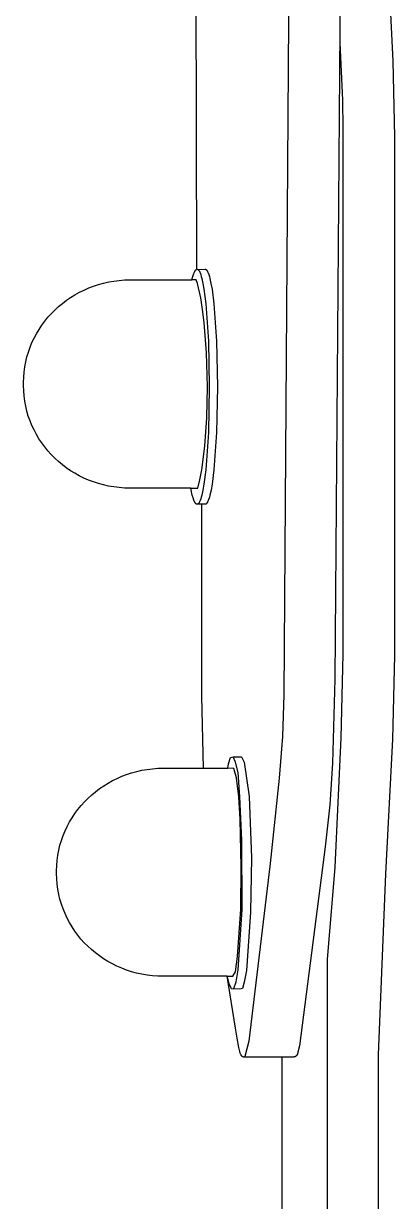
# Model space of a CAD drawing. Header units: millimetres. Extents: x -2168 to 1806, y -1792 to 1649.
# Drawn here: x -1166 to -1123.1, y 204.4 to 340.5 of the extents above; entities that cross this region are included whole.
import ezdxf

# ---------------------------------------------------------------- set-up
doc = ezdxf.new("R2010")
doc.units = ezdxf.units.MM
doc.layers.add('DIKOM_ОБЪЕКТ', color=7, linetype='Continuous')

msp = doc.modelspace()

# ---------------------------------------------------------------- linework, layer by layer
at = {"layer": 'DIKOM_ОБЪЕКТ'}
for points in [[(-1135.1, 379.93, -64.43), (-1135.91, 262.94, -64.43), (-1136.06, 258.11, -64.43), (-1136.45, 253.3, -64.43), (-1137.49, 243.44, -64.43), (-1139.93, 222.94, -64.43), (-1140.41, 221.17, -64.43)], [(-1129.11, 379.93, -64.43), (-1129.99, 264.76, -64.43), (-1130.26, 255.06, -64.43), (-1130.59, 250.22, -64.43), (-1131.11, 245.39, -64.43), (-1134.08, 222.38, -64.43), (-1134.3, 221.49, -64.43), (-1134.31, 221.48, -64.43), (-1134.31, 221.48, -64.43), (-1134.31, 221.48, -64.43), (-1134.31, 221.48, -64.43), (-1134.31, 221.48, -64.43), (-1134.31, 221.48, -64.43), (-1134.31, 221.48, -64.43), (-1134.31, 221.48, -64.43), (-1134.31, 221.48, -64.43), (-1134.31, 221.48, -64.43), (-1134.31, 221.48, -64.43), (-1134.31, 221.48, -64.43), (-1134.31, 221.48, -64.43), (-1134.31, 221.48, -64.43), (-1134.31, 221.48, -64.43), (-1134.31, 221.48, -64.43), (-1134.31, 221.48, -64.43), (-1134.31, 221.48, -64.43), (-1134.31, 221.48, -64.43), (-1134.31, 221.48, -64.43), (-1134.31, 221.48, -64.43), (-1134.31, 221.48, -64.43), (-1134.31, 221.48, -64.43), (-1134.31, 221.48, -64.43), (-1134.31, 221.48, -64.43), (-1134.31, 221.48, -64.43), (-1134.31, 221.48, -64.43), (-1134.31, 221.47, -64.43), (-1134.31, 221.47, -64.43), (-1134.31, 221.47, -64.43), (-1134.31, 221.47, -64.43), (-1134.31, 221.47, -64.43), (-1134.31, 221.47, -64.43), (-1134.31, 221.47, -64.43), (-1134.31, 221.47, -64.43), (-1134.31, 221.47, -64.43), (-1134.31, 221.47, -64.43), (-1134.31, 221.47, -64.43), (-1134.31, 221.47, -64.43), (-1134.31, 221.47, -64.43), (-1134.31, 221.47, -64.43), (-1134.31, 221.47, -64.43), (-1134.31, 221.47, -64.43), (-1134.31, 221.47, -64.43), (-1134.31, 221.47, -64.43), (-1134.31, 221.47, -64.43), (-1134.31, 221.47, -64.43), (-1134.31, 221.47, -64.43), (-1134.31, 221.47, -64.43), (-1134.31, 221.47, -64.43), (-1134.31, 221.47, -64.43), (-1134.31, 221.47, -64.43), (-1134.31, 221.47, -64.43), (-1134.31, 221.47, -64.43), (-1134.31, 221.47, -64.43), (-1134.31, 221.46, -64.43), (-1134.31, 221.46, -64.43), (-1134.31, 221.46, -64.43), (-1134.31, 221.46, -64.43), (-1134.31, 221.46, -64.43), (-1134.31, 221.46, -64.43), (-1134.31, 221.46, -64.43), (-1134.31, 221.46, -64.43), (-1134.31, 221.46, -64.43), (-1134.31, 221.46, -64.43), (-1134.31, 221.46, -64.43), (-1134.31, 221.46, -64.43), (-1134.31, 221.46, -64.43), (-1134.31, 221.46, -64.43), (-1134.31, 221.46, -64.43), (-1134.31, 221.46, -64.43), (-1134.31, 221.46, -64.43), (-1134.31, 221.46, -64.43), (-1134.31, 221.46, -64.43), (-1134.31, 221.46, -64.43), (-1134.31, 221.46, -64.43), (-1134.31, 221.46, -64.43), (-1134.31, 221.46, -64.43), (-1134.31, 221.46, -64.43), (-1134.31, 221.46, -64.43), (-1134.31, 221.46, -64.43), (-1134.32, 221.45, -64.43), (-1134.32, 221.45, -64.43), (-1134.32, 221.45, -64.43), (-1134.32, 221.45, -64.43), (-1134.32, 221.45, -64.43), (-1134.32, 221.44, -64.43), (-1134.32, 221.44, -64.43), (-1134.32, 221.44, -64.43), (-1134.32, 221.44, -64.43), (-1134.32, 221.44, -64.43), (-1134.32, 221.44, -64.43), (-1134.32, 221.44, -64.43), (-1134.32, 221.44, -64.43), (-1134.32, 221.44, -64.43), (-1134.32, 221.44, -64.43), (-1134.32, 221.44, -64.43), (-1134.32, 221.44, -64.43), (-1134.32, 221.44, -64.43), (-1134.32, 221.44, -64.43), (-1134.32, 221.44, -64.43), (-1134.32, 221.44, -64.43), (-1134.32, 221.44, -64.43), (-1134.32, 221.44, -64.43), (-1134.32, 221.44, -64.43), (-1134.32, 221.44, -64.43), (-1134.32, 221.44, -64.43), (-1134.32, 221.44, -64.43), (-1134.32, 221.44, -64.43), (-1134.32, 221.44, -64.43), (-1134.32, 221.44, -64.43), (-1134.32, 221.44, -64.43), (-1134.32, 221.44, -64.43), (-1134.32, 221.44, -64.43), (-1134.32, 221.44, -64.43), (-1134.32, 221.43, -64.43), (-1134.32, 221.43, -64.43), (-1134.32, 221.43, -64.43), (-1134.32, 221.43, -64.43), (-1134.32, 221.43, -64.43), (-1134.32, 221.43, -64.43), (-1134.32, 221.43, -64.43), (-1134.32, 221.43, -64.43), (-1134.32, 221.43, -64.43), (-1134.32, 221.43, -64.43), (-1134.32, 221.43, -64.43), (-1134.32, 221.43, -64.43), (-1134.32, 221.43, -64.43), (-1134.32, 221.43, -64.43), (-1134.32, 221.43, -64.43), (-1134.32, 221.43, -64.43), (-1134.32, 221.43, -64.43), (-1134.32, 221.43, -64.43), (-1134.32, 221.43, -64.43), (-1134.32, 221.43, -64.43), (-1134.32, 221.43, -64.43), (-1134.32, 221.43, -64.43), (-1134.32, 221.43, -64.43), (-1134.32, 221.43, -64.43), (-1134.32, 221.43, -64.43), (-1134.32, 221.43, -64.43), (-1134.32, 221.43, -64.43), (-1134.32, 221.43, -64.43), (-1134.32, 221.43, -64.43), (-1134.32, 221.43, -64.43), (-1134.33, 221.42, -64.43), (-1134.33, 221.4, -64.43), (-1134.34, 221.38, -64.43), (-1134.35, 221.36, -64.43), (-1134.36, 221.34, -64.43), (-1134.38, 221.33, -64.43), (-1134.39, 221.31, -64.43), (-1134.4, 221.29, -64.43), (-1134.42, 221.27, -64.43), (-1134.43, 221.26, -64.43), (-1134.45, 221.24, -64.43), (-1134.46, 221.23, -64.43), (-1134.48, 221.21, -64.43), (-1134.5, 221.2, -64.43), (-1134.52, 221.18, -64.43), (-1134.54, 221.17, -64.43), (-1134.55, 221.16, -64.43), (-1134.57, 221.15, -64.43), (-1134.59, 221.14, -64.43), (-1134.61, 221.13, -64.43), (-1134.64, 221.12, -64.43), (-1134.66, 221.11, -64.43), (-1134.68, 221.11, -64.43), (-1134.7, 221.1, -64.43), (-1134.72, 221.09, -64.43), (-1134.75, 221.09, -64.43), (-1134.77, 221.09, -64.43), (-1134.79, 221.08, -64.43), (-1134.81, 221.08, -64.43), (-1134.84, 221.08, -64.43), (-1136.08, 221.08, -64.43)], [(-1129.13, 376.59, -64.43), (-1127.62, 376.59, -64.43), (-1127.41, 375.58, -64.43), (-1127.1, 373.94, -64.43), (-1126.86, 372.3, -64.43), (-1124.39, 351.95, -64.43), (-1123.94, 347.6, -64.43), (-1123.66, 343.24, -64.43), (-1123.32, 336.12, -64.43), (-1123.12, 327.38, -64.43), (-1123.12, 267.48, -64.43), (-1123.36, 257.83, -64.43), (-1124.15, 242.24, -64.43), (-1124.99, 221.35, -64.43), (-1124.99, -347.48, -64.43)], [(-1146.04, 344.4, -64.43), (-1145.98, 312.07, -64.43), (-1144.98, 312.1, -64.43), (-1144.97, 312.1, -64.43), (-1144.97, 312.1, -64.43), (-1144.97, 312.1, -64.43), (-1144.97, 312.1, -64.43), (-1144.97, 312.1, -64.43), (-1144.97, 312.1, -64.43), (-1144.97, 312.1, -64.43), (-1144.96, 312.1, -64.43), (-1144.96, 312.1, -64.43), (-1144.96, 312.1, -64.43), (-1144.96, 312.1, -64.43), (-1144.96, 312.1, -64.43), (-1144.96, 312.1, -64.43), (-1144.96, 312.1, -64.43), (-1144.96, 312.1, -64.43), (-1144.96, 312.1, -64.43), (-1144.95, 312.1, -64.43), (-1144.95, 312.1, -64.43), (-1144.95, 312.1, -64.43), (-1144.95, 312.1, -64.43), (-1144.95, 312.1, -64.43), (-1144.95, 312.09, -64.43), (-1144.95, 312.09, -64.43), (-1144.95, 312.09, -64.43), (-1144.95, 312.09, -64.43), (-1144.94, 312.09, -64.43), (-1144.94, 312.09, -64.43), (-1144.94, 312.09, -64.43), (-1144.94, 312.09, -64.43), (-1144.93, 312.09, -64.43), (-1144.93, 312.09, -64.43), (-1144.93, 312.09, -64.43), (-1144.93, 312.09, -64.43), (-1144.93, 312.09, -64.43), (-1144.93, 312.09, -64.43), (-1144.93, 312.09, -64.43), (-1144.93, 312.09, -64.43), (-1144.93, 312.09, -64.43), (-1144.92, 312.09, -64.43), (-1144.92, 312.09, -64.43), (-1144.92, 312.09, -64.43), (-1144.92, 312.09, -64.43), (-1144.92, 312.09, -64.43), (-1144.92, 312.09, -64.43), (-1144.92, 312.08, -64.43), (-1144.92, 312.08, -64.43), (-1144.92, 312.08, -64.43), (-1144.91, 312.08, -64.43), (-1144.91, 312.08, -64.43), (-1144.91, 312.08, -64.43), (-1144.91, 312.08, -64.43), (-1144.91, 312.08, -64.43), (-1144.91, 312.08, -64.43), (-1144.91, 312.08, -64.43), (-1144.91, 312.08, -64.43), (-1144.91, 312.08, -64.43), (-1144.9, 312.08, -64.43), (-1144.9, 312.08, -64.43), (-1144.9, 312.08, -64.43), (-1144.9, 312.08, -64.43), (-1144.9, 312.08, -64.43), (-1144.9, 312.08, -64.43), (-1144.9, 312.07, -64.43), (-1144.9, 312.07, -64.43), (-1144.9, 312.07, -64.43), (-1144.89, 312.07, -64.43), (-1144.89, 312.07, -64.43), (-1144.89, 312.07, -64.43), (-1144.89, 312.07, -64.43), (-1144.89, 312.07, -64.43), (-1144.89, 312.07, -64.43), (-1144.89, 312.07, -64.43), (-1144.89, 312.07, -64.43), (-1144.89, 312.07, -64.43), (-1144.88, 312.07, -64.43), (-1144.88, 312.07, -64.43), (-1144.88, 312.07, -64.43), (-1144.88, 312.07, -64.43), (-1144.88, 312.06, -64.43), (-1144.88, 312.06, -64.43), (-1144.88, 312.06, -64.43), (-1144.88, 312.06, -64.43), (-1144.88, 312.06, -64.43), (-1144.87, 312.06, -64.43), (-1144.87, 312.06, -64.43), (-1144.87, 312.06, -64.43), (-1144.87, 312.06, -64.43), (-1144.87, 312.06, -64.43), (-1144.87, 312.06, -64.43), (-1144.86, 312.05, -64.43), (-1144.85, 312.04, -64.43), (-1144.84, 312.03, -64.43), (-1144.84, 312.03, -64.43), (-1144.83, 312.03, -64.43), (-1144.83, 312.02, -64.43), (-1144.83, 312.02, -64.43), (-1144.83, 312.02, -64.43), (-1144.83, 312.02, -64.43), (-1144.83, 312.02, -64.43), (-1144.82, 312.01, -64.43), (-1144.8, 311.99, -64.43), (-1144.78, 311.97, -64.43), (-1144.77, 311.94, -64.43), (-1144.75, 311.92, -64.43), (-1144.73, 311.89, -64.43), (-1144.7, 311.82, -64.43), (-1144.66, 311.75, -64.43), (-1144.63, 311.67, -64.43), (-1144.56, 311.49, -64.43), (-1144.49, 311.27, -64.43), (-1144.43, 311.03, -64.43), (-1144.31, 310.46, -64.43), (-1144.19, 309.78, -64.43), (-1143.98, 308.12, -64.43), (-1143.67, 303.8, -64.43), (-1143.56, 298.52, -64.43), (-1143.67, 293.24, -64.43), (-1143.98, 288.92, -64.43), (-1144.19, 287.27, -64.43), (-1144.3, 286.59, -64.43), (-1144.43, 286.01, -64.43), (-1144.49, 285.77, -64.43), (-1144.56, 285.56, -64.43), (-1144.63, 285.37, -64.43), (-1144.66, 285.29, -64.43), (-1144.7, 285.22, -64.43), (-1144.73, 285.16, -64.43), (-1144.77, 285.1, -64.43), (-1144.78, 285.08, -64.43), (-1144.8, 285.05, -64.43), (-1144.82, 285.04, -64.43), (-1144.83, 285.03, -64.43), (-1144.84, 285.02, -64.43), (-1144.85, 285, -64.43), (-1144.86, 284.99, -64.43), (-1144.87, 284.99, -64.43), (-1144.88, 284.98, -64.43), (-1144.89, 284.97, -64.43), (-1144.9, 284.97, -64.43), (-1144.91, 284.96, -64.43), (-1144.92, 284.96, -64.43), (-1144.93, 284.96, -64.43), (-1144.94, 284.95, -64.43), (-1144.95, 284.95, -64.43), (-1144.95, 284.95, -64.43), (-1144.95, 284.95, -64.43), (-1144.95, 284.95, -64.43), (-1144.95, 284.95, -64.43), (-1144.95, 284.95, -64.43), (-1144.96, 284.95, -64.43), (-1144.96, 284.95, -64.43), (-1144.97, 284.95, -64.43), (-1144.98, 284.95, -64.43), (-1144.98, 284.95, -64.43), (-1145.92, 284.95, -64.43)], [(-1129.43, 338.25, -64.43), (-1129.26, 334.96, -64.43), (-1129.11, 331.65, -64.43), (-1129.09, 328.33, -64.43), (-1129.09, 267.64, -64.43), (-1129.31, 257.98, -64.43), (-1130, 243.01, -64.43), (-1130.87, 232.36, -64.43), (-1130.87, -352.65, -64.43)], [(-1146.63, 286.81, -64.43), (-1145.82, 286.81, -64.43), (-1145.59, 287.79, -64.43), (-1145.37, 288.93, -64.43), (-1145.03, 291.68, -64.43), (-1144.8, 294.92, -64.43), (-1144.72, 298.52, -64.43), (-1144.82, 302.46, -64.43), (-1145.09, 305.95, -64.43), (-1145.28, 307.46, -64.43), (-1145.5, 308.81, -64.43), (-1145.75, 309.95, -64.43), (-1145.88, 310.44, -64.43), (-1146.03, 310.87, -64.43), (-1146.51, 310.87, -64.43)], [(-1136.08, 198.07, -64.43), (-1136.08, 221.08, -64.43), (-1140.47, 221.08, -64.43), (-1140.48, 221.08, -64.43), (-1140.5, 221.08, -64.43), (-1140.52, 221.08, -64.43), (-1140.54, 221.08, -64.43), (-1140.54, 221.09, -64.43), (-1140.54, 221.09, -64.43), (-1140.55, 221.09, -64.43), (-1140.55, 221.09, -64.43), (-1140.55, 221.09, -64.43), (-1140.55, 221.09, -64.43), (-1140.55, 221.09, -64.43), (-1140.55, 221.09, -64.43), (-1140.55, 221.09, -64.43), (-1140.55, 221.09, -64.43), (-1140.55, 221.09, -64.43), (-1140.55, 221.09, -64.43), (-1140.55, 221.09, -64.43), (-1140.55, 221.09, -64.43), (-1140.55, 221.09, -64.43), (-1140.55, 221.09, -64.43), (-1140.55, 221.09, -64.43), (-1140.56, 221.09, -64.43), (-1140.57, 221.09, -64.43), (-1140.58, 221.1, -64.43), (-1140.58, 221.1, -64.43), (-1140.58, 221.1, -64.43), (-1140.59, 221.1, -64.43), (-1140.59, 221.1, -64.43), (-1140.59, 221.1, -64.43), (-1140.59, 221.1, -64.43), (-1140.59, 221.1, -64.43), (-1140.59, 221.1, -64.43), (-1140.59, 221.1, -64.43), (-1140.59, 221.1, -64.43), (-1140.59, 221.1, -64.43), (-1140.59, 221.1, -64.43), (-1140.59, 221.1, -64.43), (-1140.59, 221.1, -64.43), (-1140.59, 221.1, -64.43), (-1140.59, 221.1, -64.43), (-1140.59, 221.1, -64.43), (-1140.59, 221.1, -64.43), (-1140.59, 221.1, -64.43), (-1140.59, 221.1, -64.43), (-1140.59, 221.1, -64.43), (-1140.59, 221.1, -64.43), (-1140.59, 221.1, -64.43), (-1140.6, 221.1, -64.43), (-1140.6, 221.1, -64.43), (-1140.6, 221.1, -64.43), (-1140.6, 221.1, -64.43), (-1140.6, 221.1, -64.43), (-1140.6, 221.1, -64.43), (-1140.6, 221.1, -64.43), (-1140.6, 221.1, -64.43), (-1140.6, 221.1, -64.43), (-1140.61, 221.1, -64.43), (-1140.61, 221.1, -64.43), (-1140.61, 221.1, -64.43), (-1140.61, 221.1, -64.43), (-1140.61, 221.1, -64.43), (-1140.61, 221.1, -64.43), (-1140.61, 221.1, -64.43), (-1140.61, 221.1, -64.43), (-1140.61, 221.1, -64.43), (-1140.61, 221.1, -64.43), (-1140.61, 221.1, -64.43), (-1140.61, 221.1, -64.43), (-1140.61, 221.1, -64.43), (-1140.61, 221.11, -64.43), (-1140.61, 221.11, -64.43), (-1140.61, 221.11, -64.43), (-1140.61, 221.11, -64.43), (-1140.61, 221.11, -64.43), (-1140.61, 221.11, -64.43), (-1140.62, 221.11, -64.43), (-1140.62, 221.11, -64.43), (-1140.62, 221.11, -64.43), (-1140.62, 221.11, -64.43), (-1140.62, 221.11, -64.43), (-1140.62, 221.11, -64.43), (-1140.62, 221.11, -64.43), (-1140.62, 221.11, -64.43), (-1140.62, 221.11, -64.43), (-1140.62, 221.11, -64.43), (-1140.62, 221.11, -64.43), (-1140.62, 221.11, -64.43), (-1140.62, 221.11, -64.43), (-1140.62, 221.11, -64.43), (-1140.62, 221.11, -64.43), (-1140.62, 221.11, -64.43), (-1140.62, 221.11, -64.43), (-1140.62, 221.11, -64.43), (-1140.62, 221.11, -64.43), (-1140.62, 221.11, -64.43), (-1140.62, 221.11, -64.43), (-1140.62, 221.11, -64.43), (-1140.63, 221.11, -64.43), (-1140.63, 221.11, -64.43), (-1140.63, 221.11, -64.43), (-1140.63, 221.11, -64.43), (-1140.63, 221.11, -64.43), (-1140.63, 221.11, -64.43), (-1140.63, 221.11, -64.43), (-1140.63, 221.11, -64.43), (-1140.63, 221.12, -64.43), (-1140.64, 221.12, -64.43), (-1140.64, 221.12, -64.43), (-1140.64, 221.12, -64.43), (-1140.64, 221.12, -64.43), (-1140.64, 221.12, -64.43), (-1140.64, 221.12, -64.43), (-1140.64, 221.12, -64.43), (-1140.64, 221.12, -64.43), (-1140.64, 221.12, -64.43), (-1140.64, 221.12, -64.43), (-1140.64, 221.12, -64.43), (-1140.64, 221.12, -64.43), (-1140.64, 221.12, -64.43), (-1140.64, 221.12, -64.43), (-1140.64, 221.12, -64.43), (-1140.64, 221.12, -64.43), (-1140.64, 221.12, -64.43), (-1140.64, 221.12, -64.43), (-1140.64, 221.12, -64.43), (-1140.64, 221.12, -64.43), (-1140.64, 221.12, -64.43), (-1140.64, 221.12, -64.43), (-1140.64, 221.12, -64.43), (-1140.64, 221.12, -64.43), (-1140.65, 221.12, -64.43), (-1140.65, 221.12, -64.43), (-1140.65, 221.12, -64.43), (-1140.65, 221.12, -64.43), (-1140.65, 221.12, -64.43), (-1140.65, 221.12, -64.43), (-1140.65, 221.12, -64.43), (-1140.65, 221.12, -64.43), (-1140.65, 221.12, -64.43), (-1140.65, 221.12, -64.43), (-1140.65, 221.12, -64.43), (-1140.65, 221.12, -64.43), (-1140.65, 221.12, -64.43), (-1140.65, 221.12, -64.43), (-1140.65, 221.12, -64.43), (-1140.65, 221.12, -64.43), (-1140.65, 221.12, -64.43), (-1140.65, 221.12, -64.43), (-1140.65, 221.12, -64.43), (-1140.65, 221.13, -64.43), (-1140.65, 221.13, -64.43), (-1140.65, 221.13, -64.43), (-1140.65, 221.13, -64.43), (-1140.66, 221.13, -64.43), (-1140.66, 221.13, -64.43), (-1140.66, 221.13, -64.43), (-1140.66, 221.13, -64.43), (-1140.66, 221.13, -64.43), (-1140.66, 221.13, -64.43), (-1140.66, 221.13, -64.43), (-1140.66, 221.13, -64.43), (-1140.66, 221.13, -64.43), (-1140.66, 221.13, -64.43), (-1140.66, 221.13, -64.43), (-1140.66, 221.13, -64.43), (-1140.66, 221.13, -64.43), (-1140.66, 221.13, -64.43), (-1140.66, 221.13, -64.43), (-1140.66, 221.13, -64.43), (-1140.66, 221.13, -64.43), (-1140.66, 221.13, -64.43), (-1140.66, 221.13, -64.43), (-1140.66, 221.13, -64.43), (-1140.66, 221.13, -64.43), (-1140.66, 221.13, -64.43), (-1140.66, 221.13, -64.43), (-1140.66, 221.13, -64.43), (-1140.66, 221.13, -64.43), (-1140.67, 221.13, -64.43), (-1140.67, 221.13, -64.43), (-1140.67, 221.13, -64.43), (-1140.67, 221.13, -64.43), (-1140.67, 221.13, -64.43), (-1140.67, 221.13, -64.43), (-1140.67, 221.13, -64.43), (-1140.67, 221.13, -64.43), (-1140.67, 221.13, -64.43), (-1140.67, 221.13, -64.43), (-1140.67, 221.13, -64.43), (-1140.67, 221.13, -64.43), (-1140.67, 221.13, -64.43), (-1140.67, 221.13, -64.43), (-1140.67, 221.13, -64.43), (-1140.67, 221.13, -64.43), (-1140.67, 221.14, -64.43), (-1140.67, 221.14, -64.43), (-1140.67, 221.14, -64.43), (-1140.67, 221.14, -64.43), (-1140.67, 221.14, -64.43), (-1140.67, 221.14, -64.43), (-1140.67, 221.14, -64.43), (-1140.67, 221.14, -64.43), (-1140.68, 221.14, -64.43), (-1140.68, 221.14, -64.43), (-1140.68, 221.14, -64.43), (-1140.68, 221.14, -64.43), (-1140.68, 221.14, -64.43), (-1140.68, 221.14, -64.43), (-1140.68, 221.14, -64.43), (-1140.68, 221.14, -64.43), (-1140.68, 221.14, -64.43), (-1140.68, 221.14, -64.43), (-1140.68, 221.14, -64.43), (-1140.68, 221.14, -64.43), (-1140.68, 221.14, -64.43), (-1140.68, 221.14, -64.43), (-1140.68, 221.14, -64.43), (-1140.68, 221.14, -64.43), (-1140.69, 221.15, -64.43), (-1140.69, 221.15, -64.43), (-1140.69, 221.15, -64.43), (-1140.69, 221.15, -64.43), (-1140.69, 221.15, -64.43), (-1140.69, 221.15, -64.43), (-1140.7, 221.15, -64.43), (-1140.7, 221.15, -64.43), (-1140.7, 221.15, -64.43), (-1140.7, 221.15, -64.43), (-1140.7, 221.15, -64.43), (-1140.7, 221.15, -64.43), (-1140.7, 221.15, -64.43), (-1140.7, 221.15, -64.43), (-1140.7, 221.15, -64.43), (-1140.7, 221.16, -64.43), (-1140.7, 221.16, -64.43), (-1140.7, 221.16, -64.43), (-1140.7, 221.16, -64.43), (-1140.7, 221.16, -64.43), (-1140.7, 221.16, -64.43), (-1140.7, 221.16, -64.43), (-1140.7, 221.16, -64.43), (-1140.7, 221.16, -64.43), (-1140.7, 221.16, -64.43), (-1140.7, 221.16, -64.43), (-1140.7, 221.16, -64.43), (-1140.7, 221.16, -64.43), (-1140.7, 221.16, -64.43), (-1140.7, 221.16, -64.43), (-1140.7, 221.16, -64.43), (-1140.7, 221.16, -64.43), (-1140.71, 221.16, -64.43), (-1140.71, 221.17, -64.43), (-1140.71, 221.17, -64.43), (-1140.71, 221.17, -64.43), (-1140.71, 221.17, -64.43), (-1140.71, 221.17, -64.43), (-1140.71, 221.17, -64.43), (-1140.71, 221.17, -64.43), (-1140.71, 221.17, -64.43), (-1140.71, 221.17, -64.43), (-1140.71, 221.17, -64.43), (-1140.71, 221.17, -64.43), (-1140.71, 221.17, -64.43), (-1140.72, 221.17, -64.43), (-1140.72, 221.17, -64.43), (-1140.72, 221.17, -64.43), (-1140.72, 221.17, -64.43), (-1140.72, 221.17, -64.43), (-1140.73, 221.18, -64.43), (-1140.75, 221.2, -64.43), (-1140.75, 221.2, -64.43), (-1140.75, 221.2, -64.43), (-1140.75, 221.21, -64.43), (-1140.75, 221.21, -64.43), (-1140.75, 221.21, -64.43), (-1140.75, 221.21, -64.43), (-1140.75, 221.21, -64.43), (-1140.75, 221.21, -64.43), (-1140.75, 221.21, -64.43), (-1140.75, 221.21, -64.43), (-1140.75, 221.21, -64.43), (-1140.75, 221.21, -64.43), (-1140.75, 221.21, -64.43), (-1140.75, 221.21, -64.43), (-1140.75, 221.21, -64.43), (-1140.76, 221.21, -64.43), (-1140.76, 221.21, -64.43), (-1140.76, 221.21, -64.43), (-1140.76, 221.21, -64.43), (-1140.76, 221.21, -64.43), (-1140.76, 221.21, -64.43), (-1140.76, 221.21, -64.43), (-1140.76, 221.21, -64.43), (-1140.76, 221.21, -64.43), (-1140.76, 221.21, -64.43), (-1140.76, 221.21, -64.43), (-1140.76, 221.21, -64.43), (-1140.76, 221.22, -64.43), (-1140.76, 221.22, -64.43), (-1140.76, 221.22, -64.43), (-1140.76, 221.22, -64.43), (-1140.76, 221.22, -64.43), (-1140.76, 221.22, -64.43), (-1140.76, 221.22, -64.43), (-1140.76, 221.22, -64.43), (-1140.76, 221.22, -64.43), (-1140.76, 221.22, -64.43), (-1140.76, 221.22, -64.43), (-1140.76, 221.22, -64.43), (-1140.76, 221.22, -64.43), (-1140.76, 221.22, -64.43), (-1140.76, 221.22, -64.43), (-1140.76, 221.22, -64.43), (-1140.76, 221.22, -64.43), (-1140.76, 221.22, -64.43), (-1140.76, 221.22, -64.43), (-1140.76, 221.22, -64.43), (-1140.77, 221.22, -64.43), (-1140.77, 221.22, -64.43), (-1140.77, 221.22, -64.43), (-1140.77, 221.22, -64.43), (-1140.77, 221.23, -64.43), (-1140.77, 221.23, -64.43), (-1140.77, 221.23, -64.43), (-1140.77, 221.23, -64.43), (-1140.77, 221.23, -64.43), (-1140.77, 221.23, -64.43), (-1140.77, 221.23, -64.43), (-1140.77, 221.23, -64.43), (-1140.77, 221.23, -64.43), (-1140.77, 221.23, -64.43), (-1140.77, 221.23, -64.43), (-1140.77, 221.23, -64.43), (-1140.77, 221.23, -64.43), (-1140.79, 221.26, -64.43), (-1140.81, 221.29, -64.43), (-1140.83, 221.32, -64.43), (-1140.84, 221.35, -64.43), (-1140.86, 221.39, -64.43), (-1140.89, 221.46, -64.43), (-1140.92, 221.55, -64.43), (-1140.97, 221.74, -64.43), (-1141.09, 222.18, -64.43), (-1141.3, 223.29, -64.43), (-1141.48, 224.42, -64.43), (-1142.43, 230.42, -64.43), (-1149.82, 230.42, -64.43), (-1150.46, 230.43, -64.43), (-1151.08, 230.48, -64.43), (-1151.7, 230.56, -64.43), (-1152.31, 230.66, -64.43), (-1152.9, 230.79, -64.43), (-1153.49, 230.95, -64.43), (-1154.06, 231.14, -64.43), (-1154.62, 231.35, -64.43), (-1155.17, 231.59, -64.43), (-1155.7, 231.85, -64.43), (-1156.21, 232.13, -64.43), (-1156.71, 232.44, -64.43), (-1157.19, 232.77, -64.43), (-1157.66, 233.13, -64.43), (-1158.11, 233.5, -64.43), (-1158.53, 233.89, -64.43), (-1158.94, 234.3, -64.43), (-1159.33, 234.73, -64.43), (-1159.69, 235.18, -64.43), (-1160.04, 235.65, -64.43), (-1160.36, 236.13, -64.43), (-1160.65, 236.62, -64.43), (-1160.92, 237.14, -64.43), (-1161.17, 237.66, -64.43), (-1161.39, 238.2, -64.43), (-1161.58, 238.75, -64.43), (-1161.75, 239.32, -64.43), (-1161.89, 239.89, -64.43), (-1162, 240.47, -64.43), (-1162.07, 241.07, -64.43), (-1162.12, 241.67, -64.43), (-1162.14, 242.28, -64.43), (-1162.14, 242.6, -64.43), (-1162.12, 243.21, -64.43), (-1162.07, 243.81, -64.43), (-1161.99, 244.4, -64.43), (-1161.89, 244.99, -64.43), (-1161.75, 245.56, -64.43), (-1161.58, 246.12, -64.43), (-1161.39, 246.67, -64.43), (-1161.17, 247.21, -64.43), (-1160.92, 247.74, -64.43), (-1160.65, 248.25, -64.43), (-1160.35, 248.74, -64.43), (-1160.03, 249.23, -64.43), (-1159.68, 249.69, -64.43), (-1159.32, 250.14, -64.43), (-1158.93, 250.57, -64.43), (-1158.52, 250.98, -64.43), (-1158.09, 251.38, -64.43), (-1157.65, 251.75, -64.43), (-1157.18, 252.1, -64.43), (-1156.7, 252.43, -64.43), (-1156.2, 252.74, -64.43), (-1155.68, 253.03, -64.43), (-1155.15, 253.29, -64.43), (-1154.61, 253.53, -64.43), (-1154.05, 253.74, -64.43), (-1153.48, 253.93, -64.43), (-1152.89, 254.09, -64.43), (-1152.3, 254.22, -64.43), (-1151.69, 254.33, -64.43), (-1151.08, 254.4, -64.43), (-1150.45, 254.45, -64.43), (-1149.82, 254.47, -64.43), (-1145.16, 254.47, -64.43), (-1145.38, 262.79, -64.43), (-1145.38, 284.95, -64.43)], [(-1145.16, 254.47, -64.43), (-1142.36, 254.47, -64.43), (-1142.27, 254.95, -64.43), (-1142.06, 255.7, -64.43), (-1141.76, 255.77, -64.43), (-1140.77, 255.76, -64.43), (-1140.47, 255.14, -64.43), (-1139.88, 251.18, -64.43), (-1139.62, 244.11, -64.43), (-1139.74, 237.83, -64.43), (-1140.19, 231.08, -64.43), (-1140.47, 229.74, -64.43), (-1140.68, 229.02, -64.43), (-1140.97, 228.93, -64.43), (-1141.93, 228.96, -64.43), (-1142.22, 229.57, -64.43), (-1142.43, 230.42, -64.43), (-1141.8, 230.42, -64.43), (-1141.49, 230.94, -64.43), (-1141.25, 232.69, -64.43), (-1140.88, 238.16, -64.43), (-1140.81, 243.07, -64.43), (-1140.95, 248.58, -64.43), (-1141.11, 251.17, -64.43), (-1141.37, 253.36, -64.43), (-1141.67, 254.43, -64.43), (-1142.36, 254.47, -64.43)], [(-1141.93, 228.96, -64.43), (-1141.68, 229.03, -64.43), (-1141.41, 229.8, -64.43), (-1141.16, 231.18, -64.43), (-1140.7, 238.14, -64.43), (-1140.76, 246.14, -64.43), (-1140.98, 251.15, -64.43), (-1141.15, 253.98, -64.43), (-1141.47, 255.17, -64.43), (-1141.76, 255.77, -64.43)]]:
    msp.add_polyline3d(points, dxfattribs=at)
msp.add_polyline3d([(-1146.51, 310.87, -64.43), (-1146.44, 311.15, -64.43), (-1146.37, 311.39, -64.43), (-1146.3, 311.6, -64.43), (-1146.26, 311.7, -64.43), (-1146.22, 311.78, -64.43), (-1146.19, 311.85, -64.43), (-1146.17, 311.89, -64.43), (-1146.15, 311.92, -64.43), (-1146.13, 311.95, -64.43), (-1146.11, 311.97, -64.43), (-1146.09, 312, -64.43), (-1146.07, 312.02, -64.43), (-1146.07, 312.03, -64.43), (-1146.05, 312.04, -64.43), (-1146.05, 312.04, -64.43), (-1146.04, 312.05, -64.43), (-1146.04, 312.05, -64.43), (-1146.04, 312.05, -64.43), (-1146.04, 312.05, -64.43), (-1146.04, 312.05, -64.43), (-1146.03, 312.05, -64.43), (-1146.03, 312.05, -64.43), (-1146.03, 312.05, -64.43), (-1146.03, 312.05, -64.43), (-1146.03, 312.05, -64.43), (-1146.03, 312.05, -64.43), (-1146.03, 312.06, -64.43), (-1146.03, 312.06, -64.43), (-1146.03, 312.06, -64.43), (-1146.03, 312.06, -64.43), (-1146.03, 312.06, -64.43), (-1146.03, 312.06, -64.43), (-1146.03, 312.06, -64.43), (-1146.03, 312.06, -64.43), (-1146.02, 312.07, -64.43), (-1146.01, 312.07, -64.43), (-1146, 312.07, -64.43), (-1146, 312.08, -64.43), (-1146, 312.08, -64.43), (-1146, 312.08, -64.43), (-1146, 312.08, -64.43), (-1146, 312.08, -64.43), (-1146, 312.08, -64.43), (-1146, 312.08, -64.43), (-1146, 312.08, -64.43), (-1146, 312.08, -64.43), (-1146, 312.08, -64.43), (-1146, 312.08, -64.43), (-1146, 312.08, -64.43), (-1146, 312.08, -64.43), (-1146, 312.08, -64.43), (-1146, 312.08, -64.43), (-1146, 312.08, -64.43), (-1145.99, 312.08, -64.43), (-1145.98, 312.08, -64.43), (-1145.98, 312.09, -64.43), (-1145.98, 312.09, -64.43), (-1145.98, 312.09, -64.43), (-1145.98, 312.09, -64.43), (-1145.98, 312.09, -64.43), (-1145.98, 312.09, -64.43), (-1145.98, 312.09, -64.43), (-1145.98, 312.09, -64.43), (-1145.98, 312.09, -64.43), (-1145.98, 312.09, -64.43), (-1145.97, 312.09, -64.43), (-1145.97, 312.09, -64.43), (-1145.97, 312.09, -64.43), (-1145.97, 312.09, -64.43), (-1145.97, 312.09, -64.43), (-1145.97, 312.09, -64.43), (-1145.97, 312.09, -64.43), (-1145.97, 312.09, -64.43), (-1145.97, 312.09, -64.43), (-1145.97, 312.09, -64.43), (-1145.97, 312.09, -64.43), (-1145.97, 312.09, -64.43), (-1145.97, 312.09, -64.43), (-1145.97, 312.09, -64.43), (-1145.97, 312.09, -64.43), (-1145.97, 312.09, -64.43), (-1145.97, 312.09, -64.43), (-1145.97, 312.09, -64.43), (-1145.97, 312.09, -64.43), (-1145.97, 312.09, -64.43), (-1145.96, 312.09, -64.43), (-1145.95, 312.09, -64.43), (-1145.95, 312.1, -64.43), (-1145.95, 312.1, -64.43), (-1145.95, 312.1, -64.43), (-1145.95, 312.1, -64.43), (-1145.95, 312.1, -64.43), (-1145.95, 312.1, -64.43), (-1145.95, 312.1, -64.43), (-1145.95, 312.1, -64.43), (-1145.95, 312.1, -64.43), (-1145.95, 312.1, -64.43), (-1145.95, 312.1, -64.43), (-1145.95, 312.1, -64.43), (-1145.95, 312.1, -64.43), (-1145.94, 312.1, -64.43), (-1145.94, 312.1, -64.43), (-1145.94, 312.1, -64.43), (-1145.94, 312.1, -64.43), (-1145.94, 312.1, -64.43), (-1145.94, 312.1, -64.43), (-1145.94, 312.1, -64.43), (-1145.94, 312.1, -64.43), (-1145.94, 312.1, -64.43), (-1145.94, 312.1, -64.43), (-1145.94, 312.1, -64.43), (-1145.94, 312.1, -64.43), (-1145.94, 312.1, -64.43), (-1145.94, 312.1, -64.43), (-1145.94, 312.1, -64.43), (-1145.94, 312.1, -64.43), (-1145.94, 312.1, -64.43), (-1145.94, 312.1, -64.43), (-1145.93, 312.1, -64.43), (-1145.93, 312.1, -64.43), (-1145.93, 312.1, -64.43), (-1145.93, 312.1, -64.43), (-1145.93, 312.1, -64.43), (-1145.93, 312.1, -64.43), (-1145.93, 312.1, -64.43), (-1145.93, 312.1, -64.43), (-1145.93, 312.1, -64.43), (-1145.93, 312.1, -64.43), (-1145.93, 312.1, -64.43), (-1145.93, 312.1, -64.43), (-1145.93, 312.1, -64.43), (-1145.93, 312.1, -64.43), (-1145.93, 312.1, -64.43), (-1145.93, 312.1, -64.43), (-1145.93, 312.1, -64.43), (-1145.93, 312.1, -64.43), (-1145.93, 312.1, -64.43), (-1145.93, 312.1, -64.43), (-1145.93, 312.1, -64.43), (-1145.93, 312.1, -64.43), (-1145.93, 312.1, -64.43), (-1145.93, 312.1, -64.43), (-1145.93, 312.1, -64.43), (-1145.93, 312.1, -64.43), (-1145.93, 312.1, -64.43), (-1145.93, 312.1, -64.43), (-1145.93, 312.1, -64.43), (-1145.92, 312.1, -64.43), (-1145.92, 312.1, -64.43), (-1145.92, 312.1, -64.43), (-1145.92, 312.1, -64.43), (-1145.92, 312.1, -64.43), (-1145.91, 312.1, -64.43), (-1145.9, 312.1, -64.43), (-1145.9, 312.1, -64.43), (-1145.9, 312.1, -64.43), (-1145.9, 312.1, -64.43), (-1145.9, 312.1, -64.43), (-1145.89, 312.1, -64.43), (-1145.89, 312.1, -64.43), (-1145.89, 312.1, -64.43), (-1145.89, 312.1, -64.43), (-1145.89, 312.1, -64.43), (-1145.89, 312.09, -64.43), (-1145.88, 312.09, -64.43), (-1145.88, 312.09, -64.43), (-1145.88, 312.09, -64.43), (-1145.88, 312.09, -64.43), (-1145.88, 312.09, -64.43), (-1145.88, 312.09, -64.43), (-1145.88, 312.09, -64.43), (-1145.88, 312.09, -64.43), (-1145.88, 312.09, -64.43), (-1145.87, 312.09, -64.43), (-1145.87, 312.09, -64.43), (-1145.87, 312.09, -64.43), (-1145.87, 312.09, -64.43), (-1145.87, 312.09, -64.43), (-1145.87, 312.09, -64.43), (-1145.87, 312.09, -64.43), (-1145.87, 312.09, -64.43), (-1145.87, 312.09, -64.43), (-1145.86, 312.09, -64.43), (-1145.85, 312.08, -64.43), (-1145.85, 312.08, -64.43), (-1145.84, 312.08, -64.43), (-1145.84, 312.08, -64.43), (-1145.83, 312.07, -64.43), (-1145.83, 312.07, -64.43), (-1145.83, 312.07, -64.43), (-1145.83, 312.07, -64.43), (-1145.83, 312.07, -64.43), (-1145.83, 312.07, -64.43), (-1145.83, 312.07, -64.43), (-1145.83, 312.07, -64.43), (-1145.83, 312.07, -64.43), (-1145.82, 312.07, -64.43), (-1145.82, 312.07, -64.43), (-1145.82, 312.07, -64.43), (-1145.82, 312.07, -64.43), (-1145.82, 312.07, -64.43), (-1145.82, 312.07, -64.43), (-1145.81, 312.06, -64.43), (-1145.79, 312.04, -64.43), (-1145.79, 312.04, -64.43), (-1145.79, 312.04, -64.43), (-1145.79, 312.04, -64.43), (-1145.79, 312.04, -64.43), (-1145.79, 312.04, -64.43), (-1145.79, 312.04, -64.43), (-1145.78, 312.04, -64.43), (-1145.78, 312.04, -64.43), (-1145.78, 312.04, -64.43), (-1145.78, 312.03, -64.43), (-1145.78, 312.03, -64.43), (-1145.78, 312.03, -64.43), (-1145.78, 312.03, -64.43), (-1145.78, 312.03, -64.43), (-1145.78, 312.03, -64.43), (-1145.77, 312.03, -64.43), (-1145.77, 312.03, -64.43), (-1145.77, 312.03, -64.43), (-1145.77, 312.02, -64.43), (-1145.77, 312.02, -64.43), (-1145.77, 312.02, -64.43), (-1145.77, 312.02, -64.43), (-1145.77, 312.02, -64.43), (-1145.76, 312.02, -64.43), (-1145.76, 312.01, -64.43), (-1145.76, 312.01, -64.43), (-1145.75, 312.01, -64.43), (-1145.75, 312.01, -64.43), (-1145.75, 312.01, -64.43), (-1145.75, 312, -64.43), (-1145.75, 312, -64.43), (-1145.75, 312, -64.43), (-1145.75, 312, -64.43), (-1145.74, 311.99, -64.43), (-1145.72, 311.97, -64.43), (-1145.7, 311.94, -64.43), (-1145.69, 311.92, -64.43), (-1145.67, 311.89, -64.43), (-1145.65, 311.86, -64.43), (-1145.63, 311.82, -64.43), (-1145.62, 311.79, -64.43), (-1145.61, 311.79, -64.43), (-1145.61, 311.78, -64.43), (-1145.61, 311.78, -64.43), (-1145.61, 311.78, -64.43), (-1145.61, 311.78, -64.43), (-1145.61, 311.77, -64.43), (-1145.61, 311.77, -64.43), (-1145.61, 311.77, -64.43), (-1145.61, 311.77, -64.43), (-1145.61, 311.76, -64.43), (-1145.6, 311.76, -64.43), (-1145.6, 311.76, -64.43), (-1145.6, 311.76, -64.43), (-1145.6, 311.76, -64.43), (-1145.6, 311.75, -64.43), (-1145.6, 311.75, -64.43), (-1145.56, 311.67, -64.43), (-1145.5, 311.49, -64.43), (-1145.43, 311.27, -64.43), (-1145.37, 311.03, -64.43), (-1145.24, 310.46, -64.43), (-1145.12, 309.78, -64.43), (-1144.91, 308.12, -64.43), (-1144.61, 303.8, -64.43), (-1144.5, 298.52, -64.43), (-1144.61, 293.24, -64.43), (-1144.91, 288.92, -64.43), (-1145.12, 287.27, -64.43), (-1145.24, 286.59, -64.43), (-1145.37, 286.01, -64.43), (-1145.43, 285.77, -64.43), (-1145.5, 285.56, -64.43), (-1145.56, 285.37, -64.43), (-1145.6, 285.29, -64.43), (-1145.63, 285.22, -64.43), (-1145.67, 285.16, -64.43), (-1145.69, 285.13, -64.43), (-1145.7, 285.1, -64.43), (-1145.72, 285.08, -64.43), (-1145.74, 285.05, -64.43), (-1145.76, 285.03, -64.43), (-1145.77, 285.02, -64.43), (-1145.79, 285, -64.43), (-1145.8, 284.99, -64.43), (-1145.81, 284.99, -64.43), (-1145.82, 284.98, -64.43), (-1145.83, 284.97, -64.43), (-1145.83, 284.97, -64.43), (-1145.83, 284.97, -64.43), (-1145.83, 284.97, -64.43), (-1145.83, 284.97, -64.43), (-1145.84, 284.97, -64.43), (-1145.85, 284.96, -64.43), (-1145.86, 284.96, -64.43), (-1145.86, 284.96, -64.43), (-1145.86, 284.96, -64.43), (-1145.87, 284.95, -64.43), (-1145.88, 284.95, -64.43), (-1145.89, 284.95, -64.43), (-1145.89, 284.95, -64.43), (-1145.89, 284.95, -64.43), (-1145.9, 284.95, -64.43), (-1145.9, 284.95, -64.43), (-1145.9, 284.95, -64.43), (-1145.9, 284.95, -64.43), (-1145.9, 284.95, -64.43), (-1145.91, 284.95, -64.43), (-1145.92, 284.95, -64.43), (-1145.93, 284.95, -64.43), (-1145.93, 284.95, -64.43), (-1145.93, 284.95, -64.43), (-1145.93, 284.95, -64.43), (-1145.93, 284.95, -64.43), (-1145.93, 284.95, -64.43), (-1145.93, 284.95, -64.43), (-1145.93, 284.95, -64.43), (-1145.93, 284.95, -64.43), (-1145.93, 284.95, -64.43), (-1145.93, 284.95, -64.43), (-1145.93, 284.95, -64.43), (-1145.93, 284.95, -64.43), (-1145.93, 284.95, -64.43), (-1145.93, 284.95, -64.43), (-1145.93, 284.95, -64.43), (-1145.93, 284.95, -64.43), (-1145.94, 284.95, -64.43), (-1145.94, 284.95, -64.43), (-1145.94, 284.95, -64.43), (-1145.94, 284.95, -64.43), (-1145.94, 284.95, -64.43), (-1145.94, 284.95, -64.43), (-1145.94, 284.95, -64.43), (-1145.94, 284.95, -64.43), (-1145.94, 284.95, -64.43), (-1145.94, 284.95, -64.43), (-1145.94, 284.95, -64.43), (-1145.94, 284.95, -64.43), (-1145.94, 284.95, -64.43), (-1145.94, 284.95, -64.43), (-1145.94, 284.95, -64.43), (-1145.94, 284.95, -64.43), (-1145.94, 284.95, -64.43), (-1145.94, 284.95, -64.43), (-1145.94, 284.95, -64.43), (-1145.95, 284.95, -64.43), (-1145.95, 284.95, -64.43), (-1145.95, 284.95, -64.43), (-1145.95, 284.95, -64.43), (-1145.95, 284.95, -64.43), (-1145.95, 284.95, -64.43), (-1145.95, 284.95, -64.43), (-1145.95, 284.95, -64.43), (-1145.95, 284.95, -64.43), (-1145.95, 284.95, -64.43), (-1145.95, 284.95, -64.43), (-1145.95, 284.95, -64.43), (-1145.95, 284.95, -64.43), (-1145.95, 284.95, -64.43), (-1145.95, 284.95, -64.43), (-1145.95, 284.95, -64.43), (-1145.95, 284.95, -64.43), (-1145.95, 284.95, -64.43), (-1145.95, 284.95, -64.43), (-1145.95, 284.95, -64.43), (-1145.95, 284.95, -64.43), (-1145.95, 284.95, -64.43), (-1145.95, 284.95, -64.43), (-1145.95, 284.95, -64.43), (-1145.95, 284.95, -64.43), (-1145.95, 284.95, -64.43), (-1145.95, 284.95, -64.43), (-1145.95, 284.95, -64.43), (-1145.96, 284.95, -64.43), (-1145.96, 284.95, -64.43), (-1145.96, 284.95, -64.43), (-1145.96, 284.95, -64.43), (-1145.96, 284.95, -64.43), (-1145.96, 284.95, -64.43), (-1145.96, 284.95, -64.43), (-1145.96, 284.95, -64.43), (-1145.96, 284.95, -64.43), (-1145.96, 284.95, -64.43), (-1145.96, 284.95, -64.43), (-1145.96, 284.95, -64.43), (-1145.96, 284.95, -64.43), (-1145.96, 284.95, -64.43), (-1145.96, 284.95, -64.43), (-1145.96, 284.95, -64.43), (-1145.96, 284.95, -64.43), (-1145.96, 284.95, -64.43), (-1145.96, 284.95, -64.43), (-1145.96, 284.95, -64.43), (-1145.96, 284.95, -64.43), (-1145.96, 284.95, -64.43), (-1145.96, 284.95, -64.43), (-1145.96, 284.95, -64.43), (-1145.96, 284.95, -64.43), (-1145.97, 284.95, -64.43), (-1145.97, 284.95, -64.43), (-1145.97, 284.95, -64.43), (-1145.97, 284.95, -64.43), (-1145.97, 284.95, -64.43), (-1145.97, 284.95, -64.43), (-1145.97, 284.95, -64.43), (-1145.97, 284.95, -64.43), (-1145.97, 284.95, -64.43), (-1145.98, 284.96, -64.43), (-1145.98, 284.96, -64.43), (-1145.98, 284.96, -64.43), (-1145.98, 284.96, -64.43), (-1145.98, 284.96, -64.43), (-1145.98, 284.96, -64.43), (-1145.98, 284.96, -64.43), (-1145.98, 284.96, -64.43), (-1145.98, 284.96, -64.43), (-1145.98, 284.96, -64.43), (-1145.98, 284.96, -64.43), (-1145.98, 284.96, -64.43), (-1145.98, 284.96, -64.43), (-1145.99, 284.96, -64.43), (-1145.99, 284.96, -64.43), (-1145.99, 284.96, -64.43), (-1145.99, 284.96, -64.43), (-1145.99, 284.96, -64.43), (-1145.99, 284.96, -64.43), (-1145.99, 284.96, -64.43), (-1145.99, 284.96, -64.43), (-1145.99, 284.96, -64.43), (-1145.99, 284.96, -64.43), (-1145.99, 284.96, -64.43), (-1145.99, 284.96, -64.43), (-1145.99, 284.96, -64.43), (-1145.99, 284.96, -64.43), (-1145.99, 284.96, -64.43), (-1145.99, 284.96, -64.43), (-1145.99, 284.96, -64.43), (-1145.99, 284.96, -64.43), (-1145.99, 284.96, -64.43), (-1145.99, 284.96, -64.43), (-1145.99, 284.96, -64.43), (-1145.99, 284.96, -64.43), (-1145.99, 284.96, -64.43), (-1145.99, 284.96, -64.43), (-1145.99, 284.96, -64.43), (-1145.99, 284.96, -64.43), (-1146, 284.96, -64.43), (-1146, 284.97, -64.43), (-1146, 284.97, -64.43), (-1146, 284.97, -64.43), (-1146, 284.97, -64.43), (-1146, 284.97, -64.43), (-1146, 284.97, -64.43), (-1146, 284.97, -64.43), (-1146, 284.97, -64.43), (-1146, 284.97, -64.43), (-1146, 284.97, -64.43), (-1146, 284.97, -64.43), (-1146, 284.97, -64.43), (-1146, 284.97, -64.43), (-1146, 284.97, -64.43), (-1146, 284.97, -64.43), (-1146, 284.97, -64.43), (-1146, 284.97, -64.43), (-1146, 284.97, -64.43), (-1146, 284.97, -64.43), (-1146, 284.97, -64.43), (-1146, 284.97, -64.43), (-1146, 284.97, -64.43), (-1146, 284.97, -64.43), (-1146, 284.97, -64.43), (-1146, 284.97, -64.43), (-1146, 284.97, -64.43), (-1146.01, 284.97, -64.43), (-1146.01, 284.97, -64.43), (-1146.01, 284.97, -64.43), (-1146.01, 284.97, -64.43), (-1146.01, 284.97, -64.43), (-1146.01, 284.97, -64.43), (-1146.01, 284.97, -64.43), (-1146.01, 284.97, -64.43), (-1146.01, 284.97, -64.43), (-1146.01, 284.97, -64.43), (-1146.01, 284.97, -64.43), (-1146.01, 284.97, -64.43), (-1146.01, 284.97, -64.43), (-1146.01, 284.97, -64.43), (-1146.01, 284.97, -64.43), (-1146.01, 284.97, -64.43), (-1146.01, 284.97, -64.43), (-1146.01, 284.97, -64.43), (-1146.01, 284.97, -64.43), (-1146.01, 284.97, -64.43), (-1146.01, 284.98, -64.43), (-1146.01, 284.98, -64.43), (-1146.01, 284.98, -64.43), (-1146.01, 284.98, -64.43), (-1146.01, 284.98, -64.43), (-1146.01, 284.98, -64.43), (-1146.01, 284.98, -64.43), (-1146.02, 284.98, -64.43), (-1146.02, 284.98, -64.43), (-1146.02, 284.98, -64.43), (-1146.02, 284.98, -64.43), (-1146.02, 284.98, -64.43), (-1146.02, 284.98, -64.43), (-1146.02, 284.98, -64.43), (-1146.02, 284.98, -64.43), (-1146.02, 284.98, -64.43), (-1146.02, 284.98, -64.43), (-1146.02, 284.98, -64.43), (-1146.02, 284.98, -64.43), (-1146.02, 284.98, -64.43), (-1146.02, 284.98, -64.43), (-1146.02, 284.98, -64.43), (-1146.02, 284.98, -64.43), (-1146.02, 284.98, -64.43), (-1146.02, 284.98, -64.43), (-1146.02, 284.98, -64.43), (-1146.02, 284.98, -64.43), (-1146.02, 284.98, -64.43), (-1146.02, 284.98, -64.43), (-1146.02, 284.98, -64.43), (-1146.02, 284.98, -64.43), (-1146.02, 284.98, -64.43), (-1146.03, 284.98, -64.43), (-1146.03, 284.98, -64.43), (-1146.03, 284.98, -64.43), (-1146.03, 284.98, -64.43), (-1146.03, 284.98, -64.43), (-1146.03, 284.98, -64.43), (-1146.03, 284.98, -64.43), (-1146.03, 284.99, -64.43), (-1146.03, 284.99, -64.43), (-1146.03, 284.99, -64.43), (-1146.03, 284.99, -64.43), (-1146.03, 284.99, -64.43), (-1146.03, 284.99, -64.43), (-1146.04, 284.99, -64.43), (-1146.04, 284.99, -64.43), (-1146.04, 284.99, -64.43), (-1146.04, 284.99, -64.43), (-1146.04, 284.99, -64.43), (-1146.04, 284.99, -64.43), (-1146.04, 284.99, -64.43), (-1146.04, 284.99, -64.43), (-1146.04, 284.99, -64.43), (-1146.04, 284.99, -64.43), (-1146.04, 284.99, -64.43), (-1146.04, 284.99, -64.43), (-1146.04, 284.99, -64.43), (-1146.04, 284.99, -64.43), (-1146.04, 284.99, -64.43), (-1146.04, 284.99, -64.43), (-1146.04, 285, -64.43), (-1146.04, 285, -64.43), (-1146.04, 285, -64.43), (-1146.04, 285, -64.43), (-1146.04, 285, -64.43), (-1146.04, 285, -64.43), (-1146.04, 285, -64.43), (-1146.04, 285, -64.43), (-1146.04, 285, -64.43), (-1146.04, 285, -64.43), (-1146.05, 285, -64.43), (-1146.05, 285, -64.43), (-1146.05, 285, -64.43), (-1146.05, 285, -64.43), (-1146.05, 285, -64.43), (-1146.05, 285, -64.43), (-1146.05, 285, -64.43), (-1146.05, 285, -64.43), (-1146.05, 285, -64.43), (-1146.05, 285, -64.43), (-1146.05, 285, -64.43), (-1146.05, 285, -64.43), (-1146.05, 285, -64.43), (-1146.05, 285, -64.43), (-1146.05, 285, -64.43), (-1146.05, 285, -64.43), (-1146.05, 285, -64.43), (-1146.05, 285, -64.43), (-1146.05, 285, -64.43), (-1146.05, 285, -64.43), (-1146.05, 285, -64.43), (-1146.05, 285.01, -64.43), (-1146.05, 285.01, -64.43), (-1146.05, 285.01, -64.43), (-1146.05, 285.01, -64.43), (-1146.05, 285.01, -64.43), (-1146.05, 285.01, -64.43), (-1146.05, 285.01, -64.43), (-1146.06, 285.01, -64.43), (-1146.06, 285.01, -64.43), (-1146.06, 285.01, -64.43), (-1146.06, 285.01, -64.43), (-1146.06, 285.01, -64.43), (-1146.06, 285.01, -64.43), (-1146.06, 285.01, -64.43), (-1146.06, 285.01, -64.43), (-1146.06, 285.01, -64.43), (-1146.06, 285.01, -64.43), (-1146.06, 285.01, -64.43), (-1146.06, 285.01, -64.43), (-1146.06, 285.01, -64.43), (-1146.06, 285.01, -64.43), (-1146.06, 285.01, -64.43), (-1146.06, 285.01, -64.43), (-1146.06, 285.01, -64.43), (-1146.06, 285.01, -64.43), (-1146.06, 285.01, -64.43), (-1146.06, 285.01, -64.43), (-1146.06, 285.01, -64.43), (-1146.06, 285.02, -64.43), (-1146.06, 285.02, -64.43), (-1146.06, 285.02, -64.43), (-1146.06, 285.02, -64.43), (-1146.06, 285.02, -64.43), (-1146.07, 285.02, -64.43), (-1146.07, 285.02, -64.43), (-1146.07, 285.02, -64.43), (-1146.07, 285.02, -64.43), (-1146.07, 285.02, -64.43), (-1146.07, 285.02, -64.43), (-1146.07, 285.02, -64.43), (-1146.07, 285.02, -64.43), (-1146.07, 285.02, -64.43), (-1146.07, 285.02, -64.43), (-1146.07, 285.02, -64.43), (-1146.07, 285.02, -64.43), (-1146.07, 285.02, -64.43), (-1146.07, 285.02, -64.43), (-1146.07, 285.02, -64.43), (-1146.08, 285.03, -64.43), (-1146.08, 285.03, -64.43), (-1146.08, 285.03, -64.43), (-1146.08, 285.03, -64.43), (-1146.08, 285.03, -64.43), (-1146.08, 285.03, -64.43), (-1146.08, 285.03, -64.43), (-1146.08, 285.03, -64.43), (-1146.08, 285.03, -64.43), (-1146.08, 285.03, -64.43), (-1146.08, 285.03, -64.43), (-1146.08, 285.03, -64.43), (-1146.08, 285.03, -64.43), (-1146.08, 285.03, -64.43), (-1146.08, 285.03, -64.43), (-1146.08, 285.03, -64.43), (-1146.08, 285.04, -64.43), (-1146.08, 285.04, -64.43), (-1146.08, 285.04, -64.43), (-1146.08, 285.04, -64.43), (-1146.08, 285.04, -64.43), (-1146.08, 285.04, -64.43), (-1146.08, 285.04, -64.43), (-1146.08, 285.04, -64.43), (-1146.09, 285.04, -64.43), (-1146.09, 285.04, -64.43), (-1146.09, 285.04, -64.43), (-1146.09, 285.04, -64.43), (-1146.09, 285.04, -64.43), (-1146.09, 285.04, -64.43), (-1146.09, 285.04, -64.43), (-1146.09, 285.04, -64.43), (-1146.09, 285.04, -64.43), (-1146.11, 285.07, -64.43), (-1146.14, 285.1, -64.43), (-1146.16, 285.14, -64.43), (-1146.18, 285.18, -64.43), (-1146.21, 285.22, -64.43), (-1146.23, 285.27, -64.43), (-1146.25, 285.32, -64.43), (-1146.3, 285.43, -64.43), (-1146.38, 285.7, -64.43), (-1146.47, 286.02, -64.43), (-1146.63, 286.81, -64.43), (-1153.65, 286.81, -64.43), (-1154.28, 286.82, -64.43), (-1154.91, 286.87, -64.43), (-1155.52, 286.95, -64.43), (-1156.13, 287.05, -64.43), (-1156.73, 287.18, -64.43), (-1157.31, 287.34, -64.43), (-1157.88, 287.53, -64.43), (-1158.44, 287.74, -64.43), (-1158.99, 287.98, -64.43), (-1159.52, 288.24, -64.43), (-1160.03, 288.53, -64.43), (-1160.53, 288.83, -64.43), (-1161.02, 289.16, -64.43), (-1161.48, 289.52, -64.43), (-1161.93, 289.89, -64.43), (-1162.35, 290.28, -64.43), (-1162.76, 290.69, -64.43), (-1163.15, 291.12, -64.43), (-1163.51, 291.57, -64.43), (-1163.86, 292.04, -64.43), (-1164.18, 292.52, -64.43), (-1164.47, 293.01, -64.43), (-1164.75, 293.53, -64.43), (-1164.99, 294.05, -64.43), (-1165.21, 294.59, -64.43), (-1165.41, 295.14, -64.43), (-1165.57, 295.71, -64.43), (-1165.71, 296.28, -64.43), (-1165.82, 296.86, -64.43), (-1165.9, 297.46, -64.43), (-1165.94, 298.06, -64.43), (-1165.96, 298.67, -64.43), (-1165.96, 299.01, -64.43), (-1165.94, 299.62, -64.43), (-1165.89, 300.22, -64.43), (-1165.82, 300.81, -64.43), (-1165.71, 301.39, -64.43), (-1165.57, 301.97, -64.43), (-1165.4, 302.53, -64.43), (-1165.21, 303.08, -64.43), (-1164.99, 303.62, -64.43), (-1164.74, 304.14, -64.43), (-1164.47, 304.65, -64.43), (-1164.17, 305.15, -64.43), (-1163.85, 305.63, -64.43), (-1163.51, 306.1, -64.43), (-1163.14, 306.55, -64.43), (-1162.75, 306.98, -64.43), (-1162.34, 307.39, -64.43), (-1161.92, 307.78, -64.43), (-1161.47, 308.16, -64.43), (-1161, 308.51, -64.43), (-1160.52, 308.84, -64.43), (-1160.02, 309.15, -64.43), (-1159.51, 309.44, -64.43), (-1158.97, 309.7, -64.43), (-1158.43, 309.94, -64.43), (-1157.87, 310.15, -64.43), (-1157.3, 310.34, -64.43), (-1156.72, 310.5, -64.43), (-1156.12, 310.63, -64.43), (-1155.52, 310.73, -64.43), (-1154.9, 310.81, -64.43), (-1154.28, 310.86, -64.43), (-1153.64, 310.87, -64.43)], close=True, dxfattribs=at)

doc.saveas('drawing.dxf')
